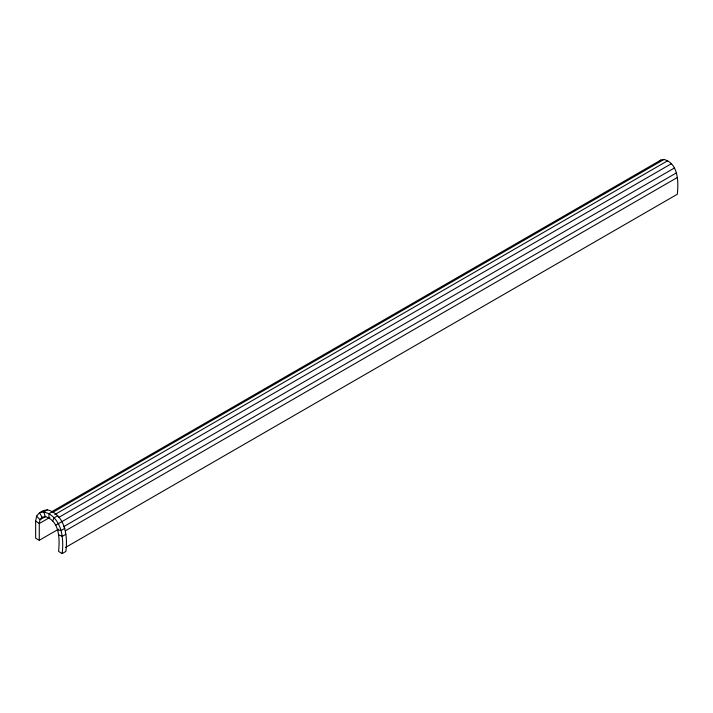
<?xml version="1.0" encoding="UTF-8"?>
<svg xmlns="http://www.w3.org/2000/svg" width="713" height="713" viewBox="0 0 713 713"><rect width="100%" height="100%" fill="white"/><g stroke="black" fill="none" stroke-linecap="round" stroke-linejoin="round"><path stroke-width="1.07" d="M35.65 521.043L36.595 516.096L39.491 512.763L43.119 510.668L47.45 509.822C65.052 514.51 67.976 536.131 65.863 551.452L62.236 553.546L58.609 551.452C59.758 539.349 59.919 520.775 45.24 516.675L42.103 517.29L40.008 519.697L39.277 523.547L39.277 540.294L35.65 538.199L35.65 521.043L39.277 523.547L49.874 517.424M52.646 520.953L54.054 517.825L57.682 515.731M659.445 161.673L660.844 160.06L663.981 159.454C678.66 163.544 678.5 182.127 677.35 194.23L65.355 547.557M47.45 509.822L43.832 511.916L39.491 512.763L42.103 517.29M51.746 511.72L660.844 160.06M52.566 511.604L48.947 513.699L43.832 511.916L45.24 516.675M45.792 516.364L40.008 519.697L36.595 516.096M52.958 512.228L663.981 159.454M54.723 514.626L667.68 160.737M58.421 517.611L671.379 163.723M55.783 525.178L674.516 167.956M39.277 540.294L58.555 529.162M63.662 526.675L676.61 172.787M64.919 528.262L61.291 530.347L57.878 530.009M65.355 530.811L677.35 177.484M65.863 534.295L62.236 536.39L58.609 534.705M62.236 553.546C63.653 539.304 62.539 521.996 48.947 513.699L48.947 517.968"/></g></svg>
